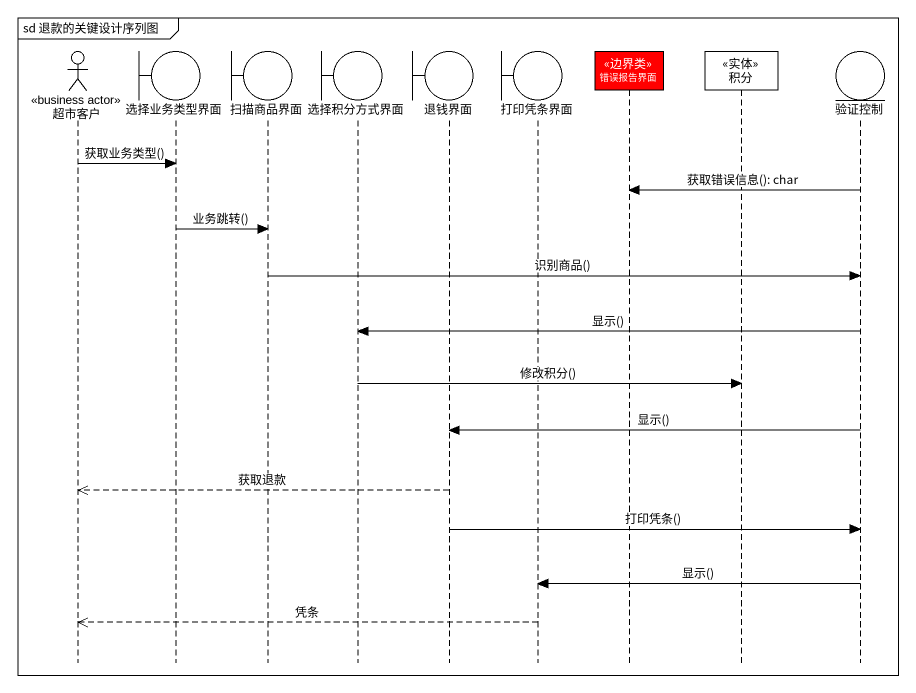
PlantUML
@startuml
mainframe sd 退款的关键设计序列图
hide footbox
actor 超市客户 <<business actor>>
boundary 选择业务类型界面
boundary 扫描商品界面
boundary 选择积分方式界面
boundary 退钱界面
boundary 打印凭条界面
participant 错误报告界面 <<边界类>> #FF0000
participant 积分 <<实体>>
entity 验证控制

超市客户 -> 选择业务类型界面 : 获取业务类型()
验证控制 -> 错误报告界面 : 获取错误信息(): char
选择业务类型界面 -> 扫描商品界面 : 业务跳转()
扫描商品界面 -> 验证控制 : 识别商品()
验证控制 -> 选择积分方式界面 : 显示()
选择积分方式界面 -> 积分 : 修改积分()
验证控制 -> 退钱界面 : 显示()
退钱界面 -->> 超市客户 : 获取退款
退钱界面 -> 验证控制 : 打印凭条()
验证控制 -> 打印凭条界面 : 显示()
打印凭条界面 -->> 超市客户 : 凭条
@enduml
